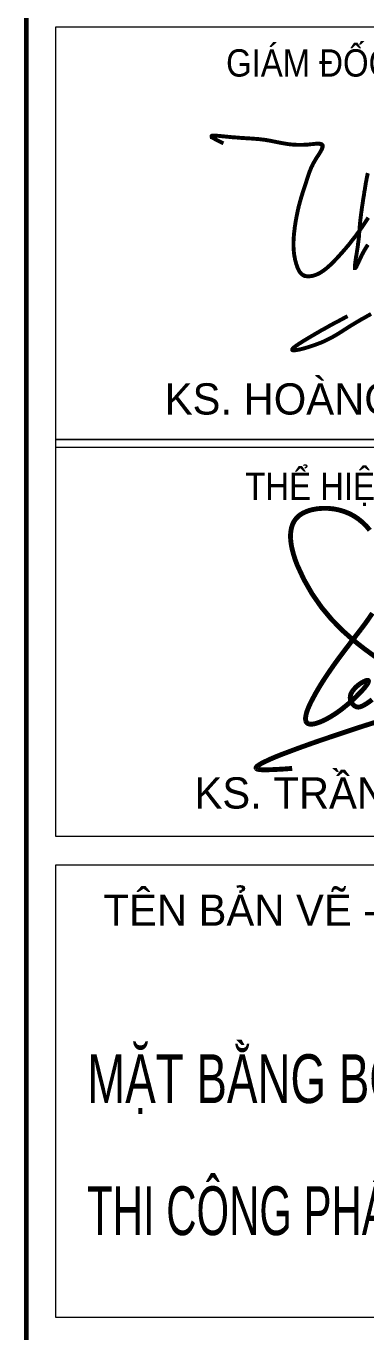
# Model space of a CAD drawing. Header units: millimetres. Extents: x 480521 to 6014615, y -961280 to 187869.
# Drawn here: x 753685 to 754729, y 137284 to 141299 of the extents above; entities that cross this region are included whole.
import ezdxf
from ezdxf.enums import TextEntityAlignment as Align

# ---------------------------------------------------------------- set-up
doc = ezdxf.new("R2010")
doc.units = ezdxf.units.MM
doc.header["$LTSCALE"] = 600
doc.header["$MEASUREMENT"] = 0
doc.layers.get('0').update_dxf_attribs({"lineweight": 0})
for name, color, linetype, lineweight in [('ISO', 153, 'Continuous', 13), ('Khungten_LCDI', 7, 'Continuous', 25), ('LC Net dam 1', 30, 'Continuous', 30), ('LC Net thay', 7, 'Continuous', 25), ('LC Text1', 3, 'Continuous', 20)]:
    doc.layers.add(name, color=color, linetype=linetype, lineweight=lineweight)
doc.styles.add('Khungten', font='VHAVAN.TTF', dxfattribs={"width": 0.9, "height": 5000})
doc.styles.add('LC 1', font='VHAVANB.TTF')
doc.styles.add('Title', font='VHBLACK.TTF')
doc.styles.add('VNAVANTH', font='VHAVANB.TTF', dxfattribs={"width": 0.6})

# ---------------------------------------------------------------- blocks, each defined once
blk = doc.blocks.new('Trần Văn Bách')
at = {"layer": 'ISO', "ltscale": 2, "const_width": 50}
for points in [[(981, 1054, -0.01022), (749, 1219, -0.025576), (525, 1405, -0.109582), (51, 2086, -0.038788), (-1, 2251, -0.040704), (-16, 2355, -0.099207), (1, 2492, -0.197572), (114, 2618, -0.065833), (207, 2652, -0.07266), (370, 2665, -0.095516), (588, 2611, -0.116725), (796, 2441, -0.152589)], [(822, 1591, -0.020049), (702, 1422, 0.005743), (483, 1136, 0.015063), (327, 912, 0.026421), (199, 692, 0.02793), (157, 599, 0.059452), (138, 524, 0.100604), (141, 484, 0.270443), (172, 456, 0.075554), (199, 453, 0.064655), (253, 464, 0.044002), (343, 501, 0.043152), (504, 604, 0.047791), (722, 804, 0.045354), (772, 868, 0.128743), (782, 894, 0.430973), (775, 902, 0.116048), (753, 898, 0.073424), (684, 859, 0.080154), (618, 791, 0.464056), (649, 635, 0.188315), (696, 631, 0.064056), (734, 647, 0.051494), (820, 706, 0.049341)], [(0, 0, -0.014993), (-272, -15, -0.056033), (-352, -9, -0.160922), (-368, -1, -0.319142), (-368, 12, -0.094176), (-353, 27, -0.047915), (-284, 67, -0.021791), (-105, 144, -0.011406), (386, 320, -0.011123), (1294, 608, -0.015568), (2035, 799, -0.043516), (3423, 986, -0.006276), (3804, 1001, -0.003589), (4639, 1016, -0.002108), (6537, 1026)]]:
    blk.add_lwpolyline(points, format="xyb", dxfattribs=at)
blk = doc.blocks.new('mr thuan')
at = {"layer": 'ISO', "ltscale": 2, "const_width": 40}
for points in [[(-95, -62), (-104, -58), (-112, -54), (-121, -50), (-125, -48), (-129, -46), (-133, -44), (-137, -42), (-141, -40), (-145, -38), (-149, -36), (-153, -34), (-157, -32), (-161, -30), (-164, -28), (-168, -26), (-171, -24), (-175, -23), (-178, -21), (-180, -20), (-181, -19), (-183, -18), (-184, -17), (-186, -16), (-187, -16), (-189, -15), (-190, -14), (-192, -13), (-193, -12), (-194, -12), (-196, -11), (-197, -10), (-198, -9), (-200, -8), (-201, -8), (-202, -7), (-203, -6), (-204, -5), (-205, -5), (-206, -4), (-207, -3), (-208, -3), (-209, -2), (-210, -1), (-211, -1), (-212, 0), (-212, 1), (-213, 1), (-214, 2), (-214, 2), (-215, 3), (-215, 4), (-216, 4), (-216, 5), (-217, 5), (-217, 6), (-217, 6), (-218, 7), (-218, 7), (-218, 8), (-218, 8), (-218, 9), (-218, 9), (-218, 9), (-218, 10), (-218, 10), (-218, 11), (-218, 11), (-218, 11), (-217, 12), (-217, 12), (-217, 12), (-216, 13), (-216, 13), (-215, 13), (-214, 13), (-214, 14), (-213, 14), (-212, 14), (-212, 14), (-211, 14), (-210, 15), (-209, 15), (-208, 15), (-207, 15), (-206, 15), (-205, 15), (-204, 15), (-203, 16), (-202, 16), (-201, 16), (-200, 16), (-198, 16), (-197, 16), (-196, 16), (-194, 16), (-193, 16), (-192, 16), (-190, 16), (-189, 16), (-187, 16), (-186, 16), (-184, 16), (-182, 16), (-181, 16), (-179, 16), (-177, 16), (-176, 16), (-174, 16), (-171, 16), (-167, 15), (-163, 15), (-159, 15), (-156, 15), (-152, 14), (-148, 14), (-143, 14), (-139, 13), (-135, 13), (-131, 13), (-127, 12), (-122, 12), (-118, 11), (-113, 11), (-109, 10), (-100, 10), (-82, 8), (-73, 7), (-64, 6), (-57, 5), (-55, 5), (-51, 5), (-46, 4), (-42, 4), (-38, 3), (-33, 3), (-29, 3), (-25, 2), (-21, 2), (-16, 1), (-12, 1), (-8, 1), (-4, 0), (0, 0), (4, 0), (8, -1), (12, -1), (16, -1), (20, -2), (28, -2), (36, -3), (43, -3), (51, -4), (58, -5), (65, -5), (73, -6), (80, -6), (87, -7), (94, -7), (101, -8), (108, -8), (115, -8), (121, -9), (128, -9), (134, -10), (141, -10), (147, -11), (154, -11), (160, -11), (166, -12), (173, -12), (179, -13), (185, -13), (191, -13), (197, -14), (203, -14), (209, -15), (214, -15), (220, -15), (226, -16), (232, -16), (237, -17), (243, -17), (249, -18), (254, -18), (260, -19), (265, -19), (271, -20), (276, -20), (282, -21), (287, -21), (298, -23), (309, -24), (320, -25), (325, -26), (331, -27), (336, -28), (341, -28), (347, -29), (354, -31), (358, -31), (363, -32), (369, -33), (374, -34), (379, -35), (385, -36), (390, -37), (396, -38), (407, -40), (418, -43), (429, -45), (435, -46), (441, -47), (446, -48), (452, -50), (458, -51), (463, -52), (469, -53), (475, -54), (481, -55), (487, -57), (493, -58), (499, -59), (505, -60), (511, -61), (517, -62), (523, -63), (529, -64), (536, -65), (542, -66), (548, -67), (555, -68), (561, -69), (567, -70), (574, -71), (580, -72), (587, -72), (594, -73), (600, -74), (607, -74), (614, -75), (621, -76), (628, -76), (635, -77), (642, -77), (649, -77), (656, -78), (664, -78), (671, -78), (678, -78), (686, -78), (693, -78), (701, -78), (709, -78), (713, -78), (716, -78), (720, -78), (724, -78), (728, -78), (732, -77), (736, -77), (740, -77), (744, -77), (748, -77), (752, -76), (756, -76), (760, -76), (766, -75), (769, -75), (773, -75), (781, -74), (798, -72), (806, -71), (815, -71), (819, -70), (823, -70), (827, -69), (831, -69), (835, -69), (839, -68), (843, -68), (847, -68), (850, -67), (854, -67), (858, -67), (861, -67), (865, -67), (868, -67), (872, -67), (875, -67), (878, -67), (880, -67), (882, -67), (883, -67), (885, -67), (886, -67), (888, -67), (889, -68), (890, -68), (892, -68), (893, -68), (894, -68), (896, -68), (897, -69), (898, -69), (900, -69), (901, -69), (902, -70), (903, -70), (904, -70), (905, -71), (906, -71), (907, -72), (908, -72), (909, -72), (910, -73), (911, -73), (912, -74), (913, -74), (914, -75), (914, -75), (915, -76), (916, -77), (916, -77), (917, -78), (918, -79), (918, -79), (918, -80), (919, -81), (919, -82), (920, -82), (920, -83), (920, -84), (921, -85), (921, -86), (921, -87), (921, -88), (921, -89), (921, -90), (922, -91), (922, -92), (922, -93), (921, -94), (921, -95), (921, -96), (921, -97), (921, -98), (921, -99), (921, -100), (920, -102), (920, -103), (920, -104), (919, -105), (919, -107), (919, -108), (918, -109), (918, -110), (917, -112), (917, -113), (916, -114), (916, -116), (915, -117), (915, -119), (914, -120), (913, -121), (912, -124), (911, -127), (909, -130), (908, -133), (906, -136), (904, -140), (903, -143), (901, -146), (899, -149), (897, -152), (895, -156), (893, -159), (891, -162), (889, -166), (887, -169), (885, -173), (882, -176), (880, -180), (876, -187), (871, -193), (862, -207), (858, -214), (855, -218), (853, -221), (851, -225), (849, -228), (847, -232), (845, -235), (843, -238), (841, -242), (839, -245), (837, -248), (835, -252), (833, -255), (831, -258), (830, -261), (828, -265), (826, -268), (825, -271), (823, -274), (821, -277), (820, -280), (818, -284), (817, -287), (815, -290), (814, -293), (812, -296), (811, -299), (809, -302), (808, -305), (806, -308), (805, -311), (802, -317), (800, -323), (798, -329), (795, -335), (793, -340), (791, -346), (788, -352), (786, -358), (784, -363), (782, -369), (780, -375), (778, -380), (774, -392), (771, -403), (767, -415), (763, -426), (761, -432), (759, -438), (757, -444), (756, -450), (754, -456), (752, -462), (750, -468), (748, -474), (746, -480), (744, -486), (740, -498), (736, -510), (732, -523), (728, -535), (724, -548), (719, -560), (715, -573), (712, -585), (708, -598), (704, -611), (700, -623), (697, -635), (693, -649), (689, -661), (686, -674), (683, -686), (679, -699), (676, -712), (673, -724), (670, -737), (667, -750), (665, -762), (662, -775), (659, -788), (657, -800), (654, -813), (652, -826), (650, -838), (647, -851), (645, -863), (643, -877), (641, -890), (639, -903), (637, -916), (635, -928), (634, -941), (633, -948), (632, -954), (631, -961), (631, -967), (630, -974), (629, -980), (628, -987), (628, -993), (627, -1000), (627, -1006), (626, -1013), (626, -1019), (625, -1026), (625, -1032), (625, -1039), (624, -1045), (624, -1052), (624, -1058), (623, -1064), (623, -1071), (623, -1077), (623, -1087), (623, -1090), (623, -1096), (623, -1103), (623, -1109), (623, -1116), (623, -1122), (623, -1128), (624, -1135), (624, -1141), (624, -1147), (625, -1154), (625, -1160), (626, -1167), (626, -1173), (627, -1179), (628, -1186), (629, -1192), (629, -1198), (630, -1205), (631, -1211), (632, -1218), (633, -1224), (635, -1230), (636, -1237), (637, -1243), (638, -1250), (640, -1256), (641, -1263), (643, -1269), (645, -1276), (647, -1282), (648, -1289), (650, -1295), (652, -1302), (654, -1308), (657, -1315), (659, -1322), (660, -1325), (661, -1329), (662, -1332), (664, -1335), (665, -1338), (666, -1342), (668, -1345), (669, -1348), (671, -1351), (672, -1354), (673, -1357), (675, -1360), (677, -1363), (678, -1366), (680, -1369), (682, -1372), (683, -1375), (685, -1378), (687, -1381), (689, -1383), (691, -1386), (693, -1388), (695, -1391), (697, -1393), (699, -1396), (701, -1398), (703, -1400), (706, -1402), (707, -1403), (708, -1404), (709, -1405), (710, -1406), (712, -1407), (713, -1408), (714, -1409), (715, -1410), (717, -1411), (718, -1411), (719, -1412), (721, -1413), (721, -1413), (723, -1414), (725, -1415), (726, -1416), (728, -1416), (729, -1417), (730, -1418), (732, -1418), (733, -1419), (735, -1419), (736, -1420), (738, -1420), (739, -1421), (741, -1421), (744, -1422), (747, -1423), (750, -1423), (753, -1424), (757, -1424), (760, -1425), (763, -1425), (766, -1425), (770, -1425), (773, -1425), (777, -1425), (780, -1425), (783, -1425), (787, -1425), (790, -1425), (794, -1424), (797, -1424), (801, -1424), (804, -1423), (807, -1423), (811, -1422), (814, -1421), (817, -1421), (821, -1420), (824, -1419), (829, -1418), (831, -1417), (834, -1416), (837, -1415), (840, -1414), (844, -1413), (847, -1412), (850, -1411), (853, -1410), (856, -1409), (859, -1407), (862, -1406), (865, -1405), (868, -1404), (871, -1402), (874, -1401), (877, -1399), (880, -1398), (883, -1396), (886, -1395), (888, -1393), (891, -1392), (894, -1390), (897, -1388), (900, -1387), (902, -1385), (905, -1383), (908, -1382), (913, -1378), (918, -1375), (924, -1371), (927, -1369), (934, -1363), (939, -1360), (945, -1356), (950, -1352), (955, -1348), (960, -1344), (965, -1340), (970, -1335), (975, -1331), (980, -1327), (984, -1323), (989, -1318), (994, -1314), (999, -1310), (1004, -1305), (1008, -1301), (1013, -1296), (1018, -1292), (1022, -1287), (1027, -1282), (1032, -1278), (1036, -1273), (1041, -1268), (1045, -1264), (1054, -1254), (1063, -1245), (1075, -1232), (1081, -1225), (1090, -1216), (1099, -1206), (1107, -1196), (1116, -1187), (1125, -1177), (1133, -1167), (1142, -1157), (1150, -1148), (1159, -1138), (1167, -1128), (1175, -1118), (1184, -1108), (1192, -1098), (1200, -1088), (1208, -1078), (1216, -1067), (1224, -1057), (1232, -1047), (1240, -1037), (1248, -1027), (1256, -1016), (1264, -1006), (1271, -995), (1279, -985), (1290, -970), (1294, -964), (1302, -953), (1310, -943), (1317, -932), (1325, -921), (1332, -911), (1339, -900), (1346, -889), (1354, -878), (1361, -867), (1368, -856), (1375, -846), (1382, -835), (1389, -824)], [(1385, -368), (1383, -374), (1382, -381), (1380, -387), (1379, -393), (1378, -400), (1376, -406), (1375, -412), (1372, -425), (1370, -438), (1368, -450), (1365, -463), (1363, -476), (1361, -488), (1359, -501), (1357, -514), (1355, -527), (1353, -540), (1350, -552), (1348, -565), (1347, -578), (1344, -597), (1342, -605), (1340, -618), (1338, -631), (1336, -644), (1332, -671), (1328, -697), (1326, -710), (1324, -723), (1322, -737), (1321, -750), (1319, -763), (1318, -769), (1317, -775), (1316, -782), (1315, -788), (1314, -795), (1314, -801), (1313, -807), (1312, -814), (1311, -820), (1310, -826), (1310, -832), (1309, -838), (1308, -844), (1308, -850), (1307, -856), (1306, -862), (1306, -869), (1305, -874), (1305, -880), (1304, -886), (1304, -891), (1303, -897), (1302, -908), (1301, -920), (1300, -931), (1299, -943), (1299, -948), (1299, -954), (1298, -960), (1298, -966), (1297, -972), (1297, -977), (1296, -983), (1296, -990), (1295, -996), (1295, -1002), (1294, -1008), (1294, -1014), (1293, -1021), (1293, -1024), (1292, -1027), (1292, -1031), (1292, -1034), (1291, -1037), (1291, -1041), (1291, -1044), (1290, -1048), (1290, -1051), (1289, -1055), (1289, -1058), (1289, -1062), (1288, -1065), (1288, -1069), (1287, -1073), (1287, -1076), (1286, -1080), (1286, -1084), (1285, -1088), (1285, -1091), (1284, -1095), (1284, -1099), (1283, -1103), (1283, -1107), (1282, -1111), (1282, -1115), (1281, -1119), (1281, -1124), (1280, -1128), (1279, -1132), (1279, -1136), (1278, -1141), (1277, -1145), (1277, -1149), (1276, -1154), (1275, -1158), (1274, -1167), (1272, -1176), (1271, -1186), (1268, -1204), (1267, -1213), (1265, -1222), (1264, -1226), (1264, -1231), (1263, -1235), (1262, -1240), (1262, -1244), (1261, -1248), (1260, -1252), (1260, -1257), (1259, -1261), (1259, -1265), (1258, -1269), (1257, -1273), (1257, -1276), (1256, -1280), (1256, -1284), (1255, -1287), (1255, -1291), (1255, -1294), (1254, -1298), (1254, -1299), (1254, -1301), (1254, -1303), (1254, -1304), (1253, -1306), (1253, -1307), (1253, -1309), (1253, -1310), (1253, -1311), (1253, -1313), (1253, -1314), (1252, -1315), (1252, -1317), (1252, -1318), (1252, -1319), (1252, -1320), (1252, -1322), (1252, -1323), (1252, -1324), (1252, -1325), (1252, -1326), (1252, -1327), (1252, -1328), (1252, -1329), (1252, -1330), (1252, -1331), (1252, -1331), (1252, -1332), (1252, -1333), (1252, -1334), (1252, -1334), (1253, -1335), (1253, -1336), (1253, -1336), (1253, -1337), (1253, -1337), (1253, -1338), (1253, -1338), (1254, -1338), (1254, -1339), (1254, -1339), (1254, -1339), (1254, -1339), (1255, -1339), (1255, -1339), (1255, -1339), (1256, -1339), (1256, -1339), (1256, -1339), (1256, -1339), (1257, -1339), (1257, -1339), (1258, -1338), (1258, -1338), (1258, -1338), (1259, -1337), (1259, -1337), (1260, -1336), (1260, -1336), (1261, -1335), (1261, -1334), (1262, -1334), (1262, -1333), (1263, -1332), (1263, -1331), (1264, -1330), (1264, -1330), (1265, -1329), (1265, -1328), (1266, -1327), (1266, -1326), (1267, -1325), (1268, -1324), (1268, -1322), (1269, -1321), (1270, -1320), (1270, -1319), (1271, -1318), (1272, -1316), (1272, -1315), (1273, -1314), (1274, -1312), (1274, -1311), (1275, -1309), (1276, -1308), (1277, -1307), (1278, -1304), (1279, -1300), (1281, -1297), (1283, -1294), (1284, -1291), (1286, -1287), (1287, -1284), (1289, -1280), (1291, -1277), (1292, -1273), (1294, -1269), (1296, -1266), (1298, -1262), (1299, -1258), (1303, -1250), (1306, -1243), (1310, -1235), (1314, -1228), (1315, -1224), (1317, -1220), (1319, -1216), (1321, -1213), (1323, -1209), (1324, -1207), (1326, -1202), (1328, -1198), (1330, -1195), (1332, -1191), (1333, -1188), (1335, -1185), (1337, -1181), (1338, -1178), (1340, -1175), (1342, -1172), (1344, -1169), (1345, -1166), (1347, -1163), (1349, -1160), (1350, -1157), (1352, -1154), (1354, -1151), (1356, -1148), (1357, -1145), (1359, -1143), (1361, -1140), (1362, -1137), (1364, -1134), (1366, -1132), (1367, -1129), (1369, -1126), (1371, -1124), (1372, -1121), (1376, -1116), (1379, -1111), (1383, -1106), (1386, -1102)], [(1177, -1834), (1120, -1864), (1091, -1880), (1061, -1896), (1045, -1904), (1030, -1912), (1014, -1921), (997, -1930), (981, -1939), (964, -1949), (946, -1959), (928, -1969), (909, -1979), (890, -1990), (870, -2002), (850, -2013), (829, -2026), (808, -2038), (785, -2052), (763, -2065), (740, -2079), (718, -2092), (697, -2106), (687, -2112), (677, -2118), (668, -2125), (659, -2131), (651, -2136), (643, -2142), (636, -2147), (630, -2152), (624, -2157), (620, -2162), (616, -2166), (612, -2170), (610, -2173), (609, -2176), (609, -2179), (610, -2180), (612, -2182), (615, -2183), (619, -2184), (623, -2184), (629, -2184), (636, -2184), (643, -2183), (651, -2182), (659, -2180), (669, -2179), (679, -2177), (689, -2174), (700, -2172), (711, -2169), (722, -2166), (734, -2163), (758, -2156), (783, -2148), (808, -2140), (833, -2132), (862, -2121), (880, -2114), (902, -2106), (923, -2097), (943, -2088), (962, -2079), (980, -2070), (998, -2061), (1015, -2052), (1031, -2043), (1047, -2034), (1062, -2025), (1077, -2016), (1106, -1998), (1135, -1979), (1170, -1957), (1193, -1942), (1224, -1923), (1254, -1905), (1286, -1886), (1318, -1867), (1351, -1849), (1384, -1830), (1418, -1811)]]:
    blk.add_lwpolyline(points, dxfattribs=at)
blk = doc.blocks.new('lcdi fix')
at = {"layer": 'Khungten_LCDI', "color": 5, "lineweight": 60}
blk.add_line((36600, 14650), (36600, -14650), dxfattribs=at)
at = {"layer": 'Khungten_LCDI', "color": 9, "lineweight": 15}
for points in [[(36750, -5485), (40450, -5485), (40450, -3372.2), (36750, -3372.2)], [(36750, -7517.3), (40450, -7517.3), (40450, -5485), (36750, -5485)], [(36750, -7517.3), (40450, -7517.3), (40450, -5526.4), (36750, -5526.4)], [(36750, -9983.4), (40450, -9983.4), (40450, -7667.3), (36750, -7667.3)]]:
    blk.add_lwpolyline(points, close=True, dxfattribs=at)
at = {"xscale": 0.5, "yscale": 0.5, "zscale": 0.5}
blk.add_blockref('mr thuan', (37658.9, -3936.3), dxfattribs=at)
at = {"layer": 'LC Net dam 1', "xscale": 0.5, "yscale": 0.5, "zscale": 0.5}
blk.add_blockref('Trần Văn Bách', (37963.4, -7170.7), dxfattribs=at)
at = {"color": 7, "style": 'Khungten', "width": 0.9}
for s, p in [('gi¸m ®èc - director', (38565.6, -3625.5)), ('thÓ hiÖn - drawer', (38565.6, -5794.9))]:
    blk.add_text(s, height=140, dxfattribs=at).set_placement(p, align=Align.CENTER)
at = {"color": 7}
for s, style, p in [('ks. hoµng v¨n thuËn', 'VNAVANTH', (38552.7, -5357.2)), ('ks. trÇn v¨n b¸ch', 'VNAVANTH', (38532.9, -7376.4)), ('tªn b¶n vÏ - drawing title', 'Khungten', (38565.6, -7977.2))]:
    blk.add_text(s, height=160, dxfattribs=dict(at, style=style)).set_placement(p, align=Align.CENTER)
at = {"color": 7, "style": 'Khungten', "width": 0.8}
for tag, p in [('REVISION', (39498.8, -10746.3)), ('NGAYHT', (39546.1, -11609.4))]:
    blk.add_attdef(tag, text='', height=200, dxfattribs=at).set_placement(p, align=Align.CENTER)
at = {"layer": 'LC Text1', "color": 3, "style": 'LC 1', "width": 1.834006}
for tag, p, p2 in [('TENBANVE1', (36912.7, -8885.8), (40339.1, -8885.8)), ('TENBANVE2', (36912.7, -9562.5), (40339.1, -9562.5))]:
    blk.add_attdef(tag, text='', height=250, dxfattribs=at).set_placement(p, p2, align=Align.FIT)
at = {"layer": 'LC Text1', "style": 'Title', "width": 0.7}
blk.add_attdef('SOBANVE', text='', height=250, dxfattribs=at).set_placement((39562, -13896.2), align=Align.CENTER)

msp = doc.modelspace()

# ---------------------------------------------------------------- block references
at = {"layer": 'LC Net thay'}
ref = msp.add_blockref('lcdi fix', (731724.637, 143319.193), dxfattribs=dict(at, xscale=0.6000000155618168, yscale=0.6000000155618168, zscale=0.6000000155618168))
ref.add_attrib('TENBANVE2', 'thi c«ng ph¸ dì, c\xadìng chÕ', dxfattribs={"layer": 'LC Text1', "height": 150, "style": 'Title', "width": 0.566237}).set_placement((753872.233, 137581.714), (755928.125, 137581.714), align=Align.FIT)
ref.add_attrib('TENBANVE1', 'mÆt b»ng bè trÝ giµn gi¸o ', dxfattribs={"layer": 'LC Text1', "height": 150, "style": 'Title', "width": 0.595247}).set_placement((753872.233, 137987.737), (755928.125, 137987.737), align=Align.FIT)

doc.saveas('drawing.dxf')
